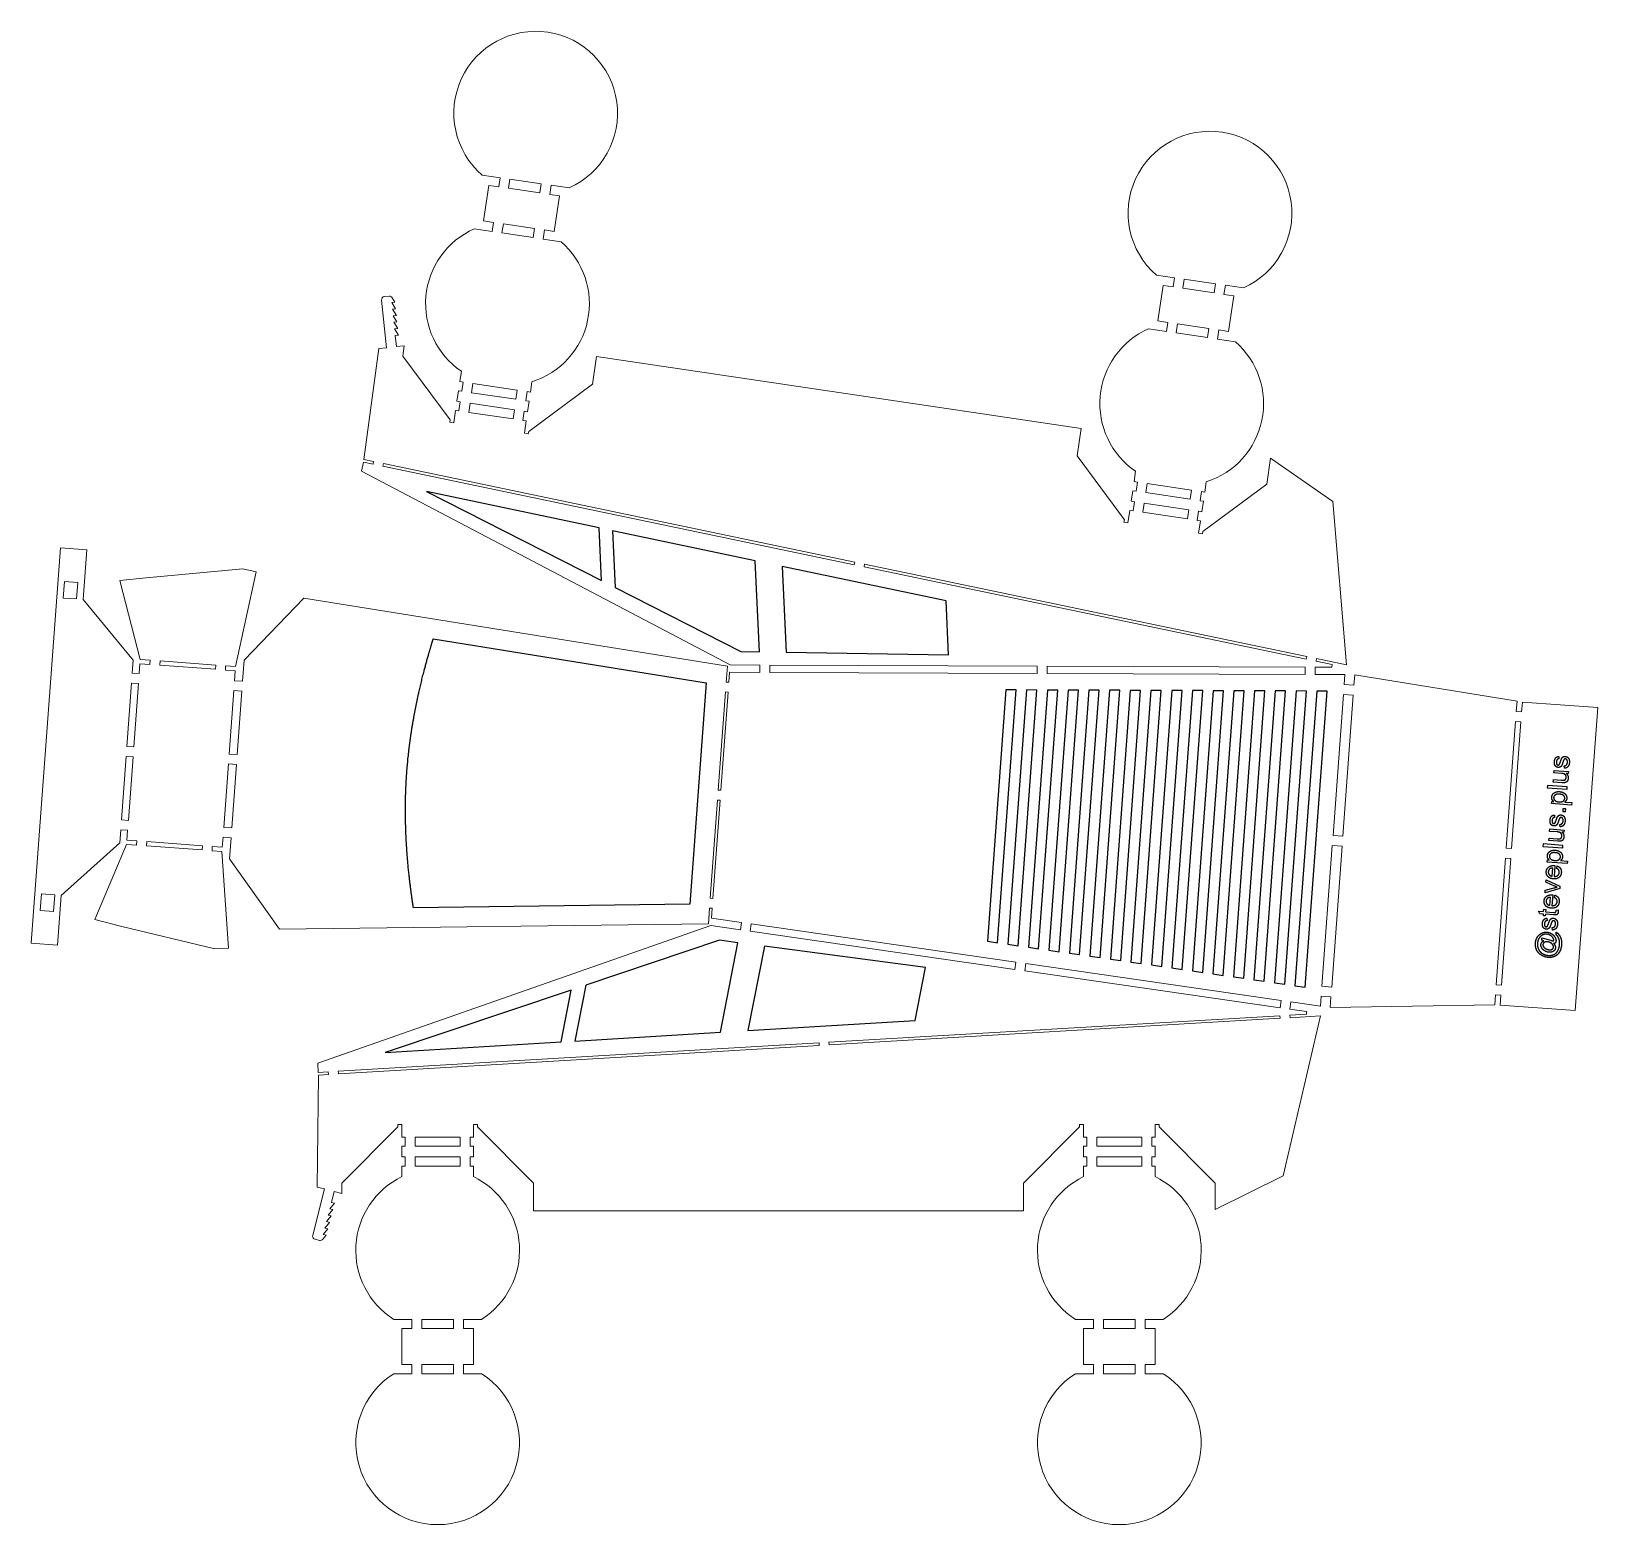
# Model space of a CAD drawing. Header units: millimetres. Extents: x -151 to 321, y -95 to 356.
import ezdxf

# ---------------------------------------------------------------- set-up
doc = ezdxf.new("R2010")
doc.units = ezdxf.units.MM
doc.header["$MEASUREMENT"] = 0
doc.layers.add('ENGRAVE', color=2, linetype='Continuous', lineweight=25, true_color=0xffff00)
doc.layers.add('INTERIOR_PROFILES', color=7, linetype='BYLAYER', lineweight=5)
doc.layers.add('OUTER_PROFILES', color=7, linetype='BYLAYER', lineweight=5)

msp = doc.modelspace()

# ---------------------------------------------------------------- linework, layer by layer
at = {"layer": 'ENGRAVE'}
for p, q in [((-30.27, 172.5), (52.06, 159.26)), ((52.06, 159.26), (47.13, 92.48)), ((309.17, 137.07), (309.21, 136.35)), ((307.68, 132.13), (307.73, 132.86)), ((307.73, 132.86), (312.07, 132.54)), ((310.84, 133.49), (310.77, 134.23)), ((312.07, 132.54), (312.02, 131.88)), ((307.47, 129.35), (307.53, 130.08)), ((310.16, 129.15), (307.47, 129.35)), ((307.53, 130.08), (309.93, 129.9)), ((310, 131.95), (307.68, 132.13)), ((312.02, 131.88), (311.38, 131.93)), ((306.99, 122.86), (307.04, 123.53)), ((312.99, 122.41), (306.99, 122.86)), ((307.04, 123.53), (307.61, 123.48)), ((310.93, 123.3), (313.04, 123.15)), ((313.04, 123.15), (312.99, 122.41)), ((307.86, 119.41), (307.91, 118.69)), ((306.38, 114.47), (306.43, 115.2)), ((308.7, 114.3), (306.38, 114.47)), ((306.43, 115.2), (310.76, 114.88)), ((309.53, 115.84), (309.47, 116.57)), ((310.72, 114.23), (310.08, 114.27)), ((310.76, 114.88), (310.72, 114.23)), ((306.17, 111.69), (306.22, 112.42)), ((308.86, 111.49), (306.17, 111.69)), ((306.22, 112.42), (308.63, 112.25)), ((305.69, 105.2), (305.74, 105.87)), ((311.69, 104.76), (305.69, 105.2)), ((305.74, 105.87), (306.3, 105.83)), ((307.98, 104.12), (307.74, 100.89)), ((308.51, 103.3), (308.66, 104.05)), ((309.63, 105.65), (311.74, 105.49)), ((311.74, 105.49), (311.69, 104.76)), ((305.25, 99.15), (305.3, 99.9)), ((305.3, 99.9), (309.51, 97.94)), ((307.14, 100.98), (307.32, 103.4)), ((309.46, 97.25), (305.01, 95.92)), ((305.01, 95.92), (305.07, 96.7)), ((305.07, 96.7), (307.73, 97.44)), ((307.82, 97.99), (305.25, 99.15)), ((306.49, 92.15), (306.67, 94.57)), ((307.33, 95.29), (307.09, 92.06)), ((307.86, 94.47), (308.01, 95.22)), ((309.51, 97.94), (309.46, 97.25)), ((47.13, 92.48), (-36.25, 91.46)), ((303.46, 89.61), (303.08, 90.38)), ((303.08, 90.38), (304.59, 90.26)), ((304.59, 90.26), (304.65, 91)), ((304.65, 91), (305.22, 90.96)), ((305.22, 90.96), (305.16, 90.22)), ((305.16, 90.22), (307.7, 90.03)), ((308.32, 90.73), (308.98, 90.79)), ((304.54, 89.53), (303.46, 89.61)), ((304.5, 88.99), (304.54, 89.53)), ((305.07, 88.95), (304.5, 88.99)), ((305.11, 89.49), (305.07, 88.95)), ((307.6, 89.31), (305.11, 89.49)), ((305.57, 88.28), (305.61, 87.55)), ((307.24, 84.7), (307.18, 85.44)), ((303.99, 81.68), (304.04, 82.41)), ((304.61, 81.49), (303.99, 81.68)), ((304.04, 82.41), (306.74, 81.62)), ((308.36, 83.31), (308.41, 84.05))]:
    msp.add_line(p, q, dxfattribs=at)
for points in [[(19.73, 206), (-32.28, 216.93), (20.46, 190.09)], [(66.84, 196.1), (23.77, 205.15), (24.56, 188), (62.52, 168.69), (68.11, 168.6)], [(74.92, 194.4), (76.12, 168.48), (125.15, 167.71), (124.4, 184)], [(142.43, 157.14), (136.84, 81.32), (139.93, 80.87), (145.56, 157.13)], [(148.68, 157.12), (143.02, 80.43), (146.12, 79.98), (151.8, 157.1)], [(154.93, 157.09), (149.21, 79.53), (152.3, 79.09), (158.05, 157.08)], [(161.18, 157.07), (155.39, 78.64), (158.48, 78.19), (164.3, 157.06)], [(167.42, 157.05), (161.58, 77.75), (164.67, 77.3), (170.55, 157.03)], [(173.67, 157.02), (167.76, 76.85), (170.85, 76.41), (176.8, 157.01)], [(179.92, 157), (173.94, 75.96), (177.04, 75.52), (183.04, 156.99)], [(186.17, 156.97), (180.13, 75.07), (183.22, 74.62), (189.29, 156.96)], [(192.42, 156.95), (186.31, 74.18), (189.41, 73.73), (195.54, 156.94)], [(198.67, 156.93), (192.5, 73.28), (195.59, 72.84), (201.79, 156.92)], [(204.91, 156.9), (198.68, 72.39), (201.77, 71.94), (208.04, 156.89)], [(211.16, 156.88), (204.87, 71.5), (207.96, 71.05), (214.29, 156.87)], [(217.41, 156.86), (211.05, 70.6), (214.14, 70.16), (220.53, 156.84)], [(223.66, 156.83), (217.23, 69.71), (220.33, 69.26), (226.78, 156.82)], [(229.91, 156.81), (223.42, 68.82), (226.51, 68.37), (233.03, 156.8)], [(236.15, 156.78), (229.6, 67.92), (232.69, 67.48), (239.28, 156.77)], [(305.69, 127.61), (311.67, 127.17), (311.72, 127.9), (305.74, 128.34)], [(310.34, 120.48), (311.17, 120.42), (311.23, 121.26), (310.4, 121.32)], [(304.38, 109.95), (310.37, 109.51), (310.42, 110.25), (304.44, 110.69)], [(12.42, 51.24), (56.35, 53.87), (61.64, 80.88), (56.1, 81.62), (15.72, 68.08)], [(69.59, 79.83), (64.6, 54.37), (115.07, 57.4), (118.2, 73.4)], [(-44.75, 47.81), (8.3, 50.99), (11.36, 66.62)]]:
    msp.add_lwpolyline(points, close=True, dxfattribs=at)
for points, degree in [([(-36.25, 91.46), (-36.5, 93.11), (-36.98, 96.4), (-37.61, 101.34), (-38.24, 107.9), (-38.67, 116.08), (-38.71, 124.23), (-38.33, 132.35), (-37.52, 140.44), (-36.28, 148.5), (-34.65, 156.53), (-33.07, 162.93), (-31.73, 167.72), (-30.77, 170.91), (-30.27, 172.5)], 5), ([(308.48, 136.87), (308.74, 137.03), (309.17, 137.07)], 2), ([(310.48, 136.96), (310.75, 137.12), (311.12, 137.09)], 2), ([(311.12, 137.09), (311.49, 137.06), (311.8, 136.82)], 2), ([(307.82, 135.44), (307.86, 135.95), (308.04, 136.33)], 2), ([(307.87, 134.8), (307.8, 135.1), (307.82, 135.44)], 2), ([(308.04, 134.32), (307.93, 134.5), (307.87, 134.8)], 2), ([(308.04, 136.33), (308.21, 136.7), (308.48, 136.87)], 2), ([(308.43, 133.92), (308.19, 134.08), (308.04, 134.32)], 2), ([(308.43, 135.45), (308.39, 134.95), (308.55, 134.72)], 2), ([(308.67, 136.1), (308.46, 135.88), (308.43, 135.45)], 2), ([(308.95, 133.75), (308.67, 133.78), (308.43, 133.92)], 2), ([(308.55, 134.72), (308.7, 134.49), (308.92, 134.47)], 2), ([(309.21, 136.35), (308.87, 136.32), (308.67, 136.1)], 2), ([(308.92, 134.47), (309.06, 134.46), (309.19, 134.54)], 2), ([(309.55, 133.87), (309.27, 133.73), (308.95, 133.75)], 2), ([(309.19, 134.54), (309.31, 134.62), (309.4, 134.81)], 2), ([(309.4, 134.81), (309.45, 134.92), (309.64, 135.44)], 2), ([(310, 134.31), (309.82, 134.01), (309.55, 133.87)], 2), ([(309.64, 135.44), (309.9, 136.21), (310.06, 136.5)], 2), ([(310.43, 135.41), (310.17, 134.62), (310, 134.31)], 2), ([(310.06, 136.5), (310.21, 136.81), (310.48, 136.96)], 2), ([(310.74, 136.14), (310.63, 136), (310.43, 135.41)], 2), ([(311.14, 136.33), (310.89, 136.35), (310.74, 136.14)], 2), ([(310.77, 134.23), (311.22, 134.26), (311.47, 134.52)], 2), ([(311.92, 133.98), (311.53, 133.56), (310.84, 133.49)], 2), ([(311.61, 136.05), (311.42, 136.31), (311.14, 136.33)], 2), ([(311.47, 134.52), (311.72, 134.78), (311.76, 135.28)], 2), ([(311.76, 135.28), (311.8, 135.79), (311.61, 136.05)], 2), ([(311.8, 136.82), (312.11, 136.59), (312.26, 136.17)], 2), ([(312.36, 135.24), (312.3, 134.4), (311.92, 133.98)], 2), ([(312.26, 136.17), (312.4, 135.75), (312.36, 135.24)], 2), ([(309.93, 129.9), (310.51, 129.86), (310.71, 129.89)], 2), ([(310.84, 131.77), (310.56, 131.91), (310, 131.95)], 2), ([(310.85, 129.14), (310.63, 129.11), (310.16, 129.15)], 2), ([(310.71, 129.89), (311, 129.94), (311.19, 130.15)], 2), ([(311.27, 131.33), (311.12, 131.63), (310.84, 131.77)], 2), ([(311.41, 129.33), (311.17, 129.18), (310.85, 129.14)], 2), ([(311.19, 130.15), (311.37, 130.36), (311.39, 130.69)], 2), ([(311.39, 130.69), (311.42, 131.02), (311.27, 131.33)], 2), ([(311.38, 131.93), (312.08, 131.37), (312.01, 130.5)], 2), ([(311.81, 129.79), (311.64, 129.47), (311.41, 129.33)], 2), ([(312.01, 130.5), (311.99, 130.12), (311.81, 129.79)], 2), ([(307.15, 124.05), (307.01, 124.36), (307.04, 124.79)], 2), ([(307.04, 124.79), (307.08, 125.34), (307.4, 125.75)], 2), ([(307.61, 123.48), (307.29, 123.74), (307.15, 124.05)], 2), ([(307.4, 125.75), (307.71, 126.15), (308.25, 126.33)], 2), ([(308.08, 125.46), (307.64, 125.15), (307.61, 124.68)], 2), ([(307.61, 124.68), (307.57, 124.21), (307.99, 123.81)], 2), ([(307.99, 123.81), (308.4, 123.42), (309.23, 123.36)], 2), ([(309.35, 125.71), (308.52, 125.77), (308.08, 125.46)], 2), ([(308.25, 126.33), (308.79, 126.51), (309.41, 126.46)], 2), ([(309.23, 123.36), (310.07, 123.3), (310.5, 123.61)], 2), ([(310.61, 125.27), (310.22, 125.65), (309.35, 125.71)], 2), ([(309.41, 126.46), (310.07, 126.41), (310.59, 126.13)], 2), ([(310.5, 123.61), (310.92, 123.92), (310.96, 124.4)], 2), ([(310.59, 126.13), (311.1, 125.86), (311.35, 125.38)], 2), ([(310.96, 124.4), (310.99, 124.89), (310.61, 125.27)], 2), ([(311.36, 123.75), (311.18, 123.47), (310.93, 123.3)], 2), ([(311.35, 125.38), (311.6, 124.9), (311.56, 124.4)], 2), ([(311.56, 124.4), (311.54, 124.03), (311.36, 123.75)], 2), ([(306.52, 117.79), (306.56, 118.3), (306.73, 118.67)], 2), ([(306.73, 118.67), (306.91, 119.05), (307.18, 119.21)], 2), ([(307.37, 118.44), (307.16, 118.22), (307.13, 117.79)], 2), ([(307.18, 119.21), (307.44, 119.38), (307.86, 119.41)], 2), ([(307.91, 118.69), (307.57, 118.66), (307.37, 118.44)], 2), ([(308.34, 117.79), (308.6, 118.55), (308.76, 118.85)], 2), ([(308.76, 118.85), (308.91, 119.15), (309.18, 119.3)], 2), ([(309.43, 118.49), (309.32, 118.34), (309.13, 117.75)], 2), ([(309.18, 119.3), (309.44, 119.46), (309.82, 119.43)], 2), ([(309.84, 118.67), (309.59, 118.69), (309.43, 118.49)], 2), ([(309.82, 119.43), (310.19, 119.41), (310.5, 119.17)], 2), ([(310.31, 118.39), (310.12, 118.65), (309.84, 118.67)], 2), ([(310.46, 117.63), (310.5, 118.13), (310.31, 118.39)], 2), ([(310.5, 119.17), (310.8, 118.93), (310.95, 118.51)], 2), ([(310.95, 118.51), (311.1, 118.1), (311.06, 117.59)], 2), ([(306.56, 117.14), (306.5, 117.45), (306.52, 117.79)], 2), ([(306.74, 116.66), (306.63, 116.84), (306.56, 117.14)], 2), ([(307.13, 116.27), (306.89, 116.42), (306.74, 116.66)], 2), ([(307.13, 117.79), (307.09, 117.29), (307.24, 117.06)], 2), ([(307.65, 116.1), (307.36, 116.12), (307.13, 116.27)], 2), ([(307.24, 117.06), (307.4, 116.83), (307.62, 116.81)], 2), ([(307.62, 116.81), (307.76, 116.8), (307.88, 116.88)], 2), ([(308.25, 116.21), (307.97, 116.07), (307.65, 116.1)], 2), ([(307.88, 116.88), (308.01, 116.97), (308.1, 117.15)], 2), ([(308.1, 117.15), (308.15, 117.26), (308.34, 117.79)], 2), ([(308.7, 116.66), (308.52, 116.36), (308.25, 116.21)], 2), ([(309.13, 117.75), (308.87, 116.96), (308.7, 116.66)], 2), ([(309.54, 114.11), (309.25, 114.26), (308.7, 114.3)], 2), ([(309.47, 116.57), (309.91, 116.6), (310.17, 116.86)], 2), ([(310.62, 116.32), (310.23, 115.91), (309.53, 115.84)], 2), ([(309.97, 113.67), (309.82, 113.97), (309.54, 114.11)], 2), ([(310.09, 113.04), (310.11, 113.37), (309.97, 113.67)], 2), ([(310.08, 114.27), (310.78, 113.71), (310.71, 112.84)], 2), ([(310.17, 116.86), (310.42, 117.12), (310.46, 117.63)], 2), ([(311.06, 117.59), (311, 116.74), (310.62, 116.32)], 2), ([(306.09, 108.09), (306.41, 108.49), (306.95, 108.67)], 2), ([(306.95, 108.67), (307.48, 108.85), (308.1, 108.8)], 2), ([(308.1, 108.8), (308.77, 108.76), (309.29, 108.47)], 2), ([(308.63, 112.25), (309.2, 112.2), (309.41, 112.23)], 2), ([(309.55, 111.48), (309.33, 111.46), (308.86, 111.49)], 2), ([(309.41, 112.23), (309.7, 112.28), (309.89, 112.49)], 2), ([(310.11, 111.67), (309.87, 111.53), (309.55, 111.48)], 2), ([(309.89, 112.49), (310.07, 112.71), (310.09, 113.04)], 2), ([(310.51, 112.14), (310.34, 111.82), (310.11, 111.67)], 2), ([(310.71, 112.84), (310.68, 112.46), (310.51, 112.14)], 2), ([(305.85, 106.4), (305.7, 106.71), (305.74, 107.13)], 2), ([(305.74, 107.13), (305.78, 107.69), (306.09, 108.09)], 2), ([(306.3, 105.83), (305.99, 106.09), (305.85, 106.4)], 2), ([(306.08, 103.71), (306.71, 104.22), (307.78, 104.14)], 2), ([(306.31, 107.02), (306.27, 106.55), (306.69, 106.16)], 2), ([(306.78, 107.8), (306.34, 107.49), (306.31, 107.02)], 2), ([(306.69, 106.16), (307.1, 105.76), (307.93, 105.7)], 2), ([(308.04, 108.05), (307.22, 108.11), (306.78, 107.8)], 2), ([(307.78, 104.14), (307.85, 104.14), (307.98, 104.12)], 2), ([(307.93, 105.7), (308.77, 105.64), (309.19, 105.95)], 2), ([(309.3, 107.61), (308.91, 107.99), (308.04, 108.05)], 2), ([(308.66, 104.05), (309.31, 103.82), (309.64, 103.31)], 2), ([(309.19, 105.95), (309.62, 106.26), (309.66, 106.74)], 2), ([(309.29, 108.47), (309.8, 108.2), (310.05, 107.72)], 2), ([(309.66, 106.74), (309.69, 107.23), (309.3, 107.61)], 2), ([(310.06, 106.1), (309.88, 105.82), (309.63, 105.65)], 2), ([(310.05, 107.72), (310.3, 107.25), (310.26, 106.74)], 2), ([(310.26, 106.74), (310.24, 106.38), (310.06, 106.1)], 2), ([(305.38, 102.34), (305.45, 103.21), (306.08, 103.71)], 2), ([(305.88, 100.83), (305.32, 101.44), (305.38, 102.34)], 2), ([(307.54, 100.14), (306.44, 100.22), (305.88, 100.83)], 2), ([(305.99, 102.3), (305.95, 101.79), (306.26, 101.42)], 2), ([(306.48, 103.18), (306.03, 102.86), (305.99, 102.3)], 2), ([(306.26, 101.42), (306.58, 101.05), (307.14, 100.98)], 2), ([(307.32, 103.4), (306.77, 103.39), (306.48, 103.18)], 2), ([(309.22, 100.58), (308.59, 100.06), (307.54, 100.14)], 2), ([(307.74, 100.89), (308.46, 100.88), (308.87, 101.21)], 2), ([(309.15, 102.8), (308.96, 103.1), (308.51, 103.3)], 2), ([(308.87, 101.21), (309.27, 101.55), (309.31, 102.09)], 2), ([(309.31, 102.09), (309.34, 102.5), (309.15, 102.8)], 2), ([(309.92, 102.04), (309.85, 101.09), (309.22, 100.58)], 2), ([(309.64, 103.31), (309.97, 102.8), (309.92, 102.04)], 2), ([(304.73, 93.51), (304.8, 94.38), (305.43, 94.88)], 2), ([(305.43, 94.88), (306.06, 95.39), (307.13, 95.31)], 2), ([(306.67, 94.57), (306.12, 94.56), (305.83, 94.35)], 2), ([(307.13, 95.31), (307.2, 95.31), (307.33, 95.29)], 2), ([(307.73, 97.44), (308.16, 97.56), (308.62, 97.65)], 2), ([(308.62, 97.65), (308.29, 97.78), (307.82, 97.99)], 2), ([(308.5, 93.97), (308.31, 94.27), (307.86, 94.47)], 2), ([(308.01, 95.22), (308.66, 94.99), (308.99, 94.48)], 2), ([(308.99, 94.48), (309.32, 93.97), (309.27, 93.21)], 2), ([(305.23, 92), (304.67, 92.61), (304.73, 93.51)], 2), ([(306.88, 91.31), (305.79, 91.39), (305.23, 92)], 2), ([(305.34, 93.47), (305.3, 92.96), (305.61, 92.59)], 2), ([(305.83, 94.35), (305.38, 94.03), (305.34, 93.47)], 2), ([(305.61, 92.59), (305.93, 92.23), (306.49, 92.15)], 2), ([(308.57, 91.75), (307.94, 91.24), (306.88, 91.31)], 2), ([(307.09, 92.06), (307.81, 92.05), (308.21, 92.38)], 2), ([(307.7, 90.03), (308.01, 90.01), (308.1, 90.04)], 2), ([(308.1, 90.04), (308.2, 90.08), (308.26, 90.16)], 2), ([(308.21, 92.38), (308.62, 92.72), (308.66, 93.26)], 2), ([(308.26, 90.16), (308.32, 90.24), (308.33, 90.41)], 2), ([(308.33, 90.41), (308.34, 90.53), (308.32, 90.73)], 2), ([(308.66, 93.26), (308.69, 93.67), (308.5, 93.97)], 2), ([(309.27, 93.21), (309.19, 92.26), (308.57, 91.75)], 2), ([(309, 90.23), (308.97, 89.83), (308.83, 89.62)], 2), ([(308.98, 90.79), (309.02, 90.47), (309, 90.23)], 2), ([(304.27, 86.01), (304.2, 86.31), (304.23, 86.65)], 2), ([(304.23, 86.65), (304.26, 87.16), (304.44, 87.53)], 2), ([(304.45, 85.53), (304.33, 85.71), (304.27, 86.01)], 2), ([(304.44, 87.53), (304.61, 87.91), (304.88, 88.08)], 2), ([(304.83, 85.13), (304.59, 85.29), (304.45, 85.53)], 2), ([(305.07, 87.31), (304.87, 87.09), (304.83, 86.66)], 2), ([(304.83, 86.66), (304.8, 86.15), (304.95, 85.92)], 2), ([(305.36, 84.96), (305.07, 84.98), (304.83, 85.13)], 2), ([(304.88, 88.08), (305.14, 88.24), (305.57, 88.28)], 2), ([(304.95, 85.92), (305.1, 85.7), (305.32, 85.68)], 2), ([(305.61, 87.55), (305.28, 87.53), (305.07, 87.31)], 2), ([(305.32, 85.68), (305.47, 85.67), (305.59, 85.75)], 2), ([(305.95, 85.08), (305.68, 84.94), (305.36, 84.96)], 2), ([(305.59, 85.75), (305.71, 85.83), (305.8, 86.02)], 2), ([(305.8, 86.02), (305.85, 86.12), (306.04, 86.65)], 2), ([(306.4, 85.52), (306.23, 85.22), (305.95, 85.08)], 2), ([(306.04, 86.65), (306.31, 87.42), (306.46, 87.71)], 2), ([(306.83, 86.62), (306.57, 85.82), (306.4, 85.52)], 2), ([(306.46, 87.71), (306.62, 88.01), (306.88, 88.17)], 2), ([(307.14, 87.35), (307.03, 87.21), (306.83, 86.62)], 2), ([(306.88, 88.17), (307.15, 88.33), (307.52, 88.3)], 2), ([(307.55, 87.54), (307.3, 87.56), (307.14, 87.35)], 2), ([(307.18, 85.44), (307.62, 85.46), (307.87, 85.72)], 2), ([(308.32, 85.19), (307.94, 84.77), (307.24, 84.7)], 2), ([(307.52, 88.3), (307.89, 88.27), (308.2, 88.03)], 2), ([(308.01, 87.26), (307.82, 87.52), (307.55, 87.54)], 2), ([(308.48, 89.33), (308.26, 89.26), (307.6, 89.31)], 2), ([(307.87, 85.72), (308.12, 85.99), (308.16, 86.49)], 2), ([(308.16, 86.49), (308.2, 87), (308.01, 87.26)], 2), ([(308.2, 88.03), (308.51, 87.8), (308.66, 87.38)], 2), ([(308.77, 86.45), (308.7, 85.61), (308.32, 85.19)], 2), ([(308.83, 89.62), (308.69, 89.41), (308.48, 89.33)], 2), ([(308.66, 87.38), (308.8, 86.96), (308.77, 86.45)], 2), ([(302.55, 78.54), (302.03, 79.5), (302.12, 80.81)], 2), ([(302.12, 80.81), (302.2, 81.82), (302.68, 82.59)], 2), ([(302.68, 82.59), (303.15, 83.37), (304, 83.78)], 2), ([(302.72, 80.73), (302.65, 79.77), (303.04, 78.95)], 2), ([(303.19, 82.23), (302.78, 81.57), (302.72, 80.73)], 2), ([(304.21, 83.2), (303.59, 82.9), (303.19, 82.23)], 2), ([(304.02, 79.33), (303.73, 79.85), (303.77, 80.31)], 2), ([(303.77, 80.31), (303.79, 80.67), (304, 80.98)], 2), ([(304, 83.78), (304.74, 84.12), (305.57, 84.06)], 2), ([(304, 80.98), (304.21, 81.29), (304.61, 81.49)], 2), ([(305.51, 83.46), (304.83, 83.51), (304.21, 83.2)], 2), ([(304.73, 80.97), (304.41, 80.72), (304.38, 80.32)], 2), ([(304.38, 80.32), (304.36, 80.06), (304.48, 79.82)], 2), ([(305.62, 81.18), (305.06, 81.22), (304.73, 80.97)], 2), ([(306.62, 83.1), (306.09, 83.41), (305.51, 83.46)], 2), ([(305.57, 84.06), (306.75, 83.97), (307.61, 83.07)], 2), ([(306.44, 80.98), (306.03, 81.15), (305.62, 81.18)], 2), ([(307.09, 80.55), (306.84, 80.8), (306.44, 80.98)], 2), ([(307.44, 82.3), (307.15, 82.79), (306.62, 83.1)], 2), ([(306.74, 81.62), (307.3, 81.45), (307.36, 81.45)], 2), ([(307.46, 80.03), (307.34, 80.3), (307.09, 80.55)], 2), ([(307.36, 81.45), (307.47, 81.44), (307.56, 81.52)], 2), ([(307.65, 81.72), (307.67, 81.93), (307.44, 82.3)], 2), ([(307.56, 81.52), (307.64, 81.6), (307.65, 81.72)], 2), ([(307.93, 80.7), (307.82, 80.66), (307.57, 80.65)], 2), ([(307.57, 80.65), (307.86, 80.36), (308.02, 80.02)], 2), ([(307.61, 83.07), (308.38, 82.27), (308.31, 81.39)], 2), ([(308.19, 80.94), (308.09, 80.77), (307.93, 80.7)], 2), ([(308.31, 81.39), (308.29, 81.11), (308.19, 80.94)], 2), ([(309.15, 82.17), (308.85, 82.92), (308.36, 83.31)], 2), ([(308.41, 84.05), (308.83, 83.81), (309.23, 83.27)], 2), ([(308.9, 78.55), (309.31, 79.35), (309.38, 80.35)], 2), ([(309.38, 80.35), (309.46, 81.42), (309.15, 82.17)], 2), ([(309.23, 83.27), (309.64, 82.73), (309.85, 82.02)], 2), ([(309.98, 80.32), (309.92, 79.41), (309.63, 78.66)], 2), ([(309.85, 82.02), (310.06, 81.3), (309.98, 80.32)], 2), ([(304.14, 77), (303.07, 77.58), (302.55, 78.54)], 2), ([(303.04, 78.95), (303.42, 78.13), (304.23, 77.63)], 2), ([(304.94, 78.43), (304.31, 78.81), (304.02, 79.33)], 2), ([(306.01, 76.46), (305.01, 76.53), (304.14, 77)], 2), ([(304.23, 77.63), (305.03, 77.14), (305.99, 77.07)], 2), ([(304.48, 79.82), (304.59, 79.58), (304.87, 79.34)], 2), ([(304.87, 79.34), (305.15, 79.1), (305.56, 78.94)], 2), ([(306.21, 78), (305.57, 78.05), (304.94, 78.43)], 2), ([(305.56, 78.94), (305.97, 78.78), (306.32, 78.76)], 2), ([(305.99, 77.07), (306.99, 76.99), (307.74, 77.37)], 2), ([(307.7, 76.68), (306.9, 76.39), (306.01, 76.46)], 2), ([(307.2, 78.15), (306.74, 77.97), (306.21, 78)], 2), ([(306.32, 78.76), (306.88, 78.71), (307.21, 78.96)], 2), ([(307.89, 78.66), (307.65, 78.33), (307.2, 78.15)], 2), ([(307.21, 78.96), (307.54, 79.2), (307.56, 79.54)], 2), ([(307.56, 79.54), (307.58, 79.77), (307.46, 80.03)], 2), ([(308.83, 77.41), (308.33, 76.9), (307.7, 76.68)], 2), ([(307.74, 77.37), (308.49, 77.75), (308.9, 78.55)], 2), ([(308.16, 79.35), (308.13, 78.98), (307.89, 78.66)], 2), ([(308.02, 80.02), (308.18, 79.68), (308.16, 79.35)], 2), ([(309.63, 78.66), (309.34, 77.91), (308.83, 77.41)], 2)]:
    msp.add_open_spline(points, degree=degree, dxfattribs=at)
at = {"layer": 'INTERIOR_PROFILES'}
for points in [[(-7.13, 311.15), (-7.53, 308.41), (1.89, 307.01), (2.3, 309.76)], [(-9.12, 297.69), (-9.53, 294.94), (-0.11, 293.54), (0.3, 296.29)], [(205.63, 279.61), (196.2, 281), (195.8, 278.26), (205.22, 276.86)], [(203.63, 266.14), (194.21, 267.54), (193.8, 264.79), (203.22, 263.39)], [(-4.91, 247.55), (-18.29, 249.53), (-18.69, 246.78), (-5.31, 244.8)], [(-5.79, 241.61), (-19.17, 243.6), (-19.57, 240.85), (-6.19, 238.86)], [(96.87, 195.67), (-45.31, 225.39), (-45.47, 224.62), (96.71, 194.9)], [(198.43, 217.4), (185.05, 219.38), (184.64, 216.63), (198.02, 214.65)], [(197.14, 208.71), (197.55, 211.46), (184.17, 213.44), (183.76, 210.7)], [(233.01, 166.41), (233.17, 167.17), (99.8, 195.05), (99.64, 194.29)], [(-137.83, 184.56), (-137.46, 189.54), (-141.45, 189.8), (-141.82, 184.82)], [(-95.85, 164.62), (-112.64, 165.86), (-112.74, 164.59), (-95.94, 163.35)], [(71.22, 162.41), (151.88, 162.1), (151.89, 164.3), (71.23, 164.61)], [(232.66, 161.8), (232.67, 164), (154.89, 164.29), (154.88, 162.09)], [(-121.24, 159.2), (-122.65, 140.07), (-120.57, 139.92), (-119.16, 159.05)], [(-91.81, 137.8), (-89.38, 137.62), (-87.97, 156.75), (-90.4, 156.93)], [(58.66, 156.47), (57.87, 156.53), (55.69, 126.92), (56.48, 126.87)], [(241.08, 113.25), (244.02, 113.04), (247.16, 155.55), (244.22, 155.77)], [(293.31, 109.4), (294.91, 109.28), (297.73, 147.5), (296.13, 147.62)], [(-122.2, 117.8), (-120.79, 136.93), (-122.87, 137.08), (-124.28, 117.96)], [(-91.02, 115.5), (-89.61, 134.63), (-92.03, 134.81), (-93.44, 115.68)], [(55.47, 123.93), (53.29, 94.32), (54.07, 94.27), (56.26, 123.87)], [(-116.76, 110.11), (-99.96, 108.87), (-99.87, 110.14), (-116.66, 111.38)], [(237.73, 67.75), (240.67, 67.53), (243.8, 110.05), (240.86, 110.26)], [(290.27, 68.2), (291.87, 68.08), (294.69, 106.29), (293.09, 106.41)], [(-144.78, 90.32), (-144.41, 95.31), (-148.4, 95.64), (-148.76, 90.65)], [(65.32, 84.37), (145.14, 72.85), (145.46, 75.02), (65.63, 86.55)], [(148.11, 72.42), (225.09, 61.3), (225.41, 63.48), (148.43, 74.59)], [(89.11, 50.07), (225.13, 58.09), (225.08, 58.87), (89.07, 50.85)], [(86.12, 49.89), (86.07, 50.67), (-58.93, 42.13), (-58.88, 41.35)], [(-35.69, 22.28), (-35.69, 19.5), (-22.16, 19.5), (-22.16, 22.28)], [(169.86, 22.28), (169.86, 19.5), (183.39, 19.5), (183.39, 22.28)], [(-35.69, 16.28), (-35.69, 13.5), (-22.16, 13.5), (-22.16, 16.28)], [(169.86, 13.5), (183.39, 13.5), (183.39, 16.28), (169.86, 16.28)], [(-24.16, -32.7), (-33.69, -32.7), (-33.69, -35.48), (-24.16, -35.48)], [(171.86, -32.7), (171.86, -35.48), (181.39, -35.48), (181.39, -32.7)], [(-33.69, -46.31), (-33.69, -49.09), (-24.16, -49.09), (-24.16, -46.31)], [(181.39, -46.31), (171.86, -46.31), (171.86, -49.09), (181.39, -49.09)]]:
    msp.add_lwpolyline(points, close=True, dxfattribs=at)
at = {"layer": 'OUTER_PROFILES'}
msp.add_lwpolyline([(233.1, 60.14), (233.07, 59.34), (228.08, 59.04), (228.12, 58.26), (237.33, 58.81), (226, 10.63), (205.56, 0.46), (205.56, 8.39), (188.61, 25.34), (188.61, 26.08), (187.39, 26.08), (187.39, 22.28), (186.39, 22.28), (186.39, 19.5), (187.39, 19.5), (187.39, 16.28), (186.39, 16.28), (186.39, 13.5), (187.39, 13.5), (187.39, 10.36, -0.587304), (189.88, -32.7), (184.39, -32.7), (184.39, -35.48), (187.39, -35.48), (187.39, -46.31), (184.39, -46.31), (184.39, -49.09), (189.88, -49.09, -3.435634), (163.38, -49.09), (168.86, -49.09), (168.86, -46.31), (165.86, -46.31), (165.86, -35.48), (168.86, -35.48), (168.86, -32.7), (163.38, -32.7), (163.39, -32.71, -0.587466), (165.86, 10.36), (165.86, 13.5), (166.86, 13.5), (166.86, 16.28), (165.86, 16.28), (165.86, 19.5), (166.86, 19.5), (166.86, 22.28), (165.86, 22.28), (165.86, 26.08), (164.65, 26.08), (164.65, 25.34), (147.7, 8.39), (147.7, 0), (0, 0), (0, 8.39), (-16.95, 25.34), (-16.95, 26.08), (-18.16, 26.08), (-18.16, 22.28), (-19.16, 22.28), (-19.16, 19.5), (-18.16, 19.5), (-18.16, 16.28), (-19.16, 16.28), (-19.16, 13.5), (-18.16, 13.5), (-18.16, 10.36, -0.587304), (-15.68, -32.7), (-21.16, -32.7), (-21.16, -35.48), (-18.16, -35.48), (-18.16, -46.31), (-21.16, -46.31), (-21.16, -49.09), (-15.68, -49.09, -3.435634), (-42.18, -49.09), (-36.69, -49.09), (-36.69, -46.31), (-39.69, -46.31), (-39.69, -35.48), (-36.69, -35.48), (-36.69, -32.7), (-42.18, -32.7, -0.587304), (-39.69, 10.36), (-39.69, 13.5), (-38.69, 13.5), (-38.69, 16.28), (-39.69, 16.28), (-39.69, 19.5), (-38.69, 19.5), (-38.69, 22.28), (-39.69, 22.28), (-39.69, 26.08), (-40.91, 26.08), (-40.91, 25.34), (-57.86, 8.39), (-57.86, 5.29), (-60.13, 5.88), (-60.98, 2.59), (-60.07, 2.35), (-61.47, 0.65), (-60.57, 0.42), (-61.97, -1.29), (-61.07, -1.52), (-62.47, -3.22), (-61.57, -3.46), (-62.97, -5.16), (-62.06, -5.39), (-63.47, -7.1), (-62.56, -7.33), (-63.56, -8.54, -0.291473), (-64.58, -8.88), (-65.9, -8.54, -0.414214), (-66.62, -7.32), (-63.03, 6.62), (-65.31, 7.21), (-64.87, 40.99), (-61.87, 41.17), (-61.92, 41.95), (-64.92, 41.77), (-65.08, 44.54), (53.44, 86.09), (62.35, 84.8), (62.66, 86.98), (53.63, 88.28), (53.85, 91.27), (53.07, 91.33), (52.71, 86.55), (-76.6, 84.96), (-91.7, 106.19), (-91.24, 112.51), (-93.66, 112.69), (-93.88, 109.7), (-96.88, 109.92), (-96.97, 108.65), (-93.98, 108.43), (-92.05, 79.27), (-96.15, 79), (-124.56, 85.91), (-132.35, 87.87), (-122.74, 110.55), (-119.75, 110.33), (-119.65, 111.6), (-122.65, 111.82), (-122.42, 114.81), (-124.5, 114.97), (-124.79, 111.06), (-142.45, 95.15), (-143.55, 80.19), (-151.46, 80.77), (-142.67, 199.97), (-134.76, 199.39), (-135.87, 184.43), (-120.73, 166.1), (-121.02, 162.19), (-118.94, 162.04), (-118.72, 165.03), (-115.73, 164.81), (-115.64, 166.08), (-118.63, 166.3), (-124.81, 190.15), (-116.81, 190.94), (-87.7, 193.61), (-83.68, 192.74), (-89.87, 164.18), (-92.86, 164.4), (-92.95, 163.13), (-89.96, 162.91), (-90.18, 159.92), (-87.75, 159.74), (-87.29, 166.06), (-69.24, 184.84), (58.45, 164.31), (58.09, 159.52), (58.88, 159.47), (59.1, 162.46), (68.22, 162.42), (68.23, 164.62), (59.23, 164.66), (-51.91, 223.14), (-51.34, 225.85), (-48.41, 225.24), (-48.25, 226), (-51.18, 226.62), (-46.66, 260.1), (-44.33, 260.35), (-45.83, 274.66, -0.414214), (-44.94, 275.76), (-43.58, 275.91, -0.291473), (-42.62, 275.43), (-41.81, 274.08), (-42.74, 273.98), (-41.6, 272.09), (-42.53, 271.99), (-41.39, 270.1), (-42.32, 270), (-41.19, 268.11), (-42.11, 268.02), (-40.98, 266.12), (-41.91, 266.03), (-40.77, 264.13), (-41.7, 264.04), (-41.34, 260.66), (-39.01, 260.9), (-39.46, 257.84), (-25.19, 238.59), (-25.29, 237.85), (-24.09, 237.68), (-23.53, 241.44), (-22.54, 241.29), (-22.13, 244.04), (-23.12, 244.18), (-22.65, 247.37), (-21.66, 247.22), (-21.25, 249.97), (-22.24, 250.12), (-21.78, 253.23, -0.587304), (-17.93, 296.19), (-12.5, 295.38), (-12.09, 298.13), (-15.06, 298.57), (-13.47, 309.29), (-10.5, 308.85), (-10.09, 311.59), (-15.53, 312.4, -3.435634), (10.69, 308.51), (5.26, 309.32), (4.86, 306.57), (7.82, 306.13), (6.23, 295.41), (3.27, 295.85), (2.86, 293.1), (8.29, 292.3, -0.587304), (-0.49, 250.07), (-0.95, 246.96), (-1.94, 247.11), (-2.35, 244.36), (-1.36, 244.21), (-1.83, 241.02), (-2.82, 241.17), (-3.23, 238.42), (-2.24, 238.28), (-2.79, 234.52), (-1.59, 234.34), (-1.48, 235.07), (17.77, 249.35), (19, 257.65), (165.1, 235.99), (163.87, 227.69), (178.15, 208.44), (178.04, 207.7), (179.24, 207.53), (179.8, 211.28), (180.79, 211.14), (181.2, 213.89), (180.21, 214.03), (180.68, 217.22), (181.67, 217.07), (182.08, 219.82), (181.09, 219.97), (181.55, 223.07, -0.587466), (185.41, 266.04), (185.41, 266.04), (190.83, 265.23), (191.24, 267.98), (188.27, 268.42), (189.86, 279.14), (192.83, 278.7), (193.24, 281.44), (187.81, 282.25, -3.435634), (214.03, 278.36), (208.6, 279.17), (208.19, 276.42), (211.16, 275.98), (209.57, 265.26), (206.6, 265.7), (206.19, 262.95), (211.62, 262.15, -0.587304), (202.84, 219.92), (202.38, 216.81), (201.39, 216.96), (200.99, 214.21), (201.97, 214.06), (201.5, 210.87), (200.51, 211.02), (200.11, 208.27), (201.09, 208.13), (200.54, 204.37), (201.74, 204.19), (201.85, 204.92), (221.1, 219.2), (222.26, 227.05), (240.99, 213.99), (245.13, 164.67), (236.11, 166.56), (235.95, 165.79), (240.84, 164.77), (240.76, 163.97), (235.67, 163.99), (235.66, 161.79), (244.66, 161.75), (244.44, 158.76), (247.38, 158.54), (247.61, 161.72), (296.57, 153.71), (296.35, 150.61), (297.95, 150.49), (298.17, 153.48), (320.88, 151.81), (314.14, 60.42), (291.43, 62.09), (291.65, 65.09), (290.05, 65.2), (289.82, 62.11), (240.21, 61.36), (240.45, 64.54), (237.51, 64.76), (237.29, 61.76), (228.38, 63.05), (228.06, 60.87)], format="xyb", close=True, dxfattribs=at)

doc.saveas('drawing.dxf')
